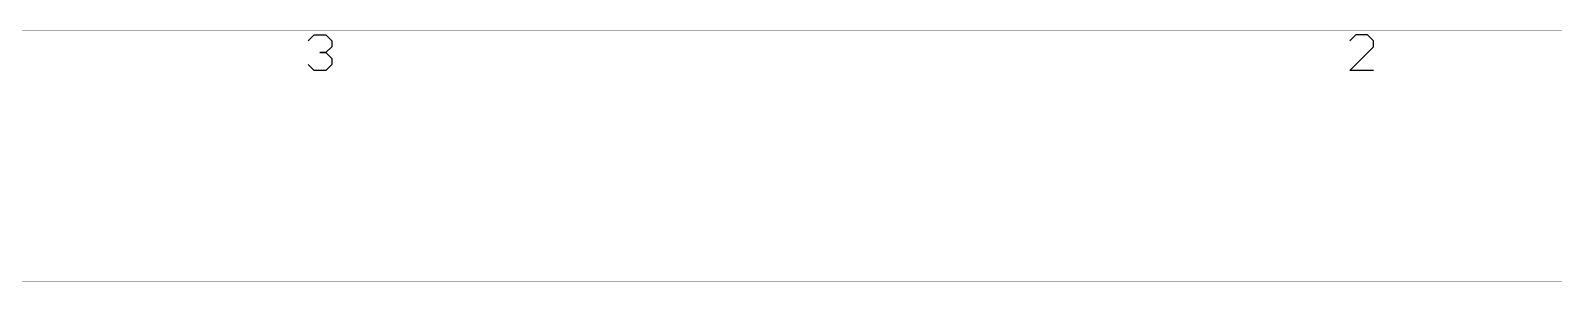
# Model space of a CAD drawing. Header units: millimetres. Extents: x 235 to 830, y 272 to 692.
# Drawn here: x 552.3 to 683.9, y 272 to 293.7 of the extents above; entities that cross this region are included whole.
import ezdxf

# ---------------------------------------------------------------- set-up
doc = ezdxf.new("R2010")
doc.units = ezdxf.units.MM
doc.layers.add('Mechanical1', color=6, linetype='Continuous')

msp = doc.modelspace()

# ---------------------------------------------------------------- linework, layer by layer
at = {"layer": 'Mechanical1'}
for p, q in [((576.33, 292.85), (576.84, 293.36)), ((576.84, 293.36), (577.86, 293.36)), ((577.86, 293.36), (578.38, 292.85)), ((578.38, 292.33), (577.86, 291.82)), ((578.38, 292.85), (578.38, 292.33)), ((666.84, 293.36), (666.33, 292.85)), ((666.33, 290.28), (668.38, 292.33)), ((667.86, 293.36), (666.84, 293.36)), ((668.38, 292.85), (667.86, 293.36)), ((668.38, 292.33), (668.38, 292.85)), ((577.86, 291.82), (577.35, 291.82)), ((577.35, 291.82), (577.86, 291.82)), ((577.86, 291.82), (578.38, 291.31)), ((578.38, 291.31), (578.38, 290.8)), ((576.84, 290.28), (576.33, 290.8)), ((577.86, 290.28), (576.84, 290.28)), ((578.38, 290.8), (577.86, 290.28)), ((668.38, 290.28), (666.33, 290.28))]:
    msp.add_line(p, q, dxfattribs=at)
at = {"layer": 'Mechanical1', "const_width": 0.0127}
for points in [[(261.71, 293.73), (801.71, 293.73)], [(621.71, 285.53), (621.71, 293.73)], [(235.19, 272.02), (829.19, 272.02)]]:
    msp.add_lwpolyline(points, dxfattribs=at)
at = {"layer": 'Mechanical1', "const_width": 0.00635}
for points in [[(621.71, 293.73, 1), (621.72, 293.73, 1)], [(621.71, 285.53, 1), (621.72, 285.53, 1)]]:
    msp.add_lwpolyline(points, format="xyb", close=True, dxfattribs=at)

doc.saveas('drawing.dxf')
